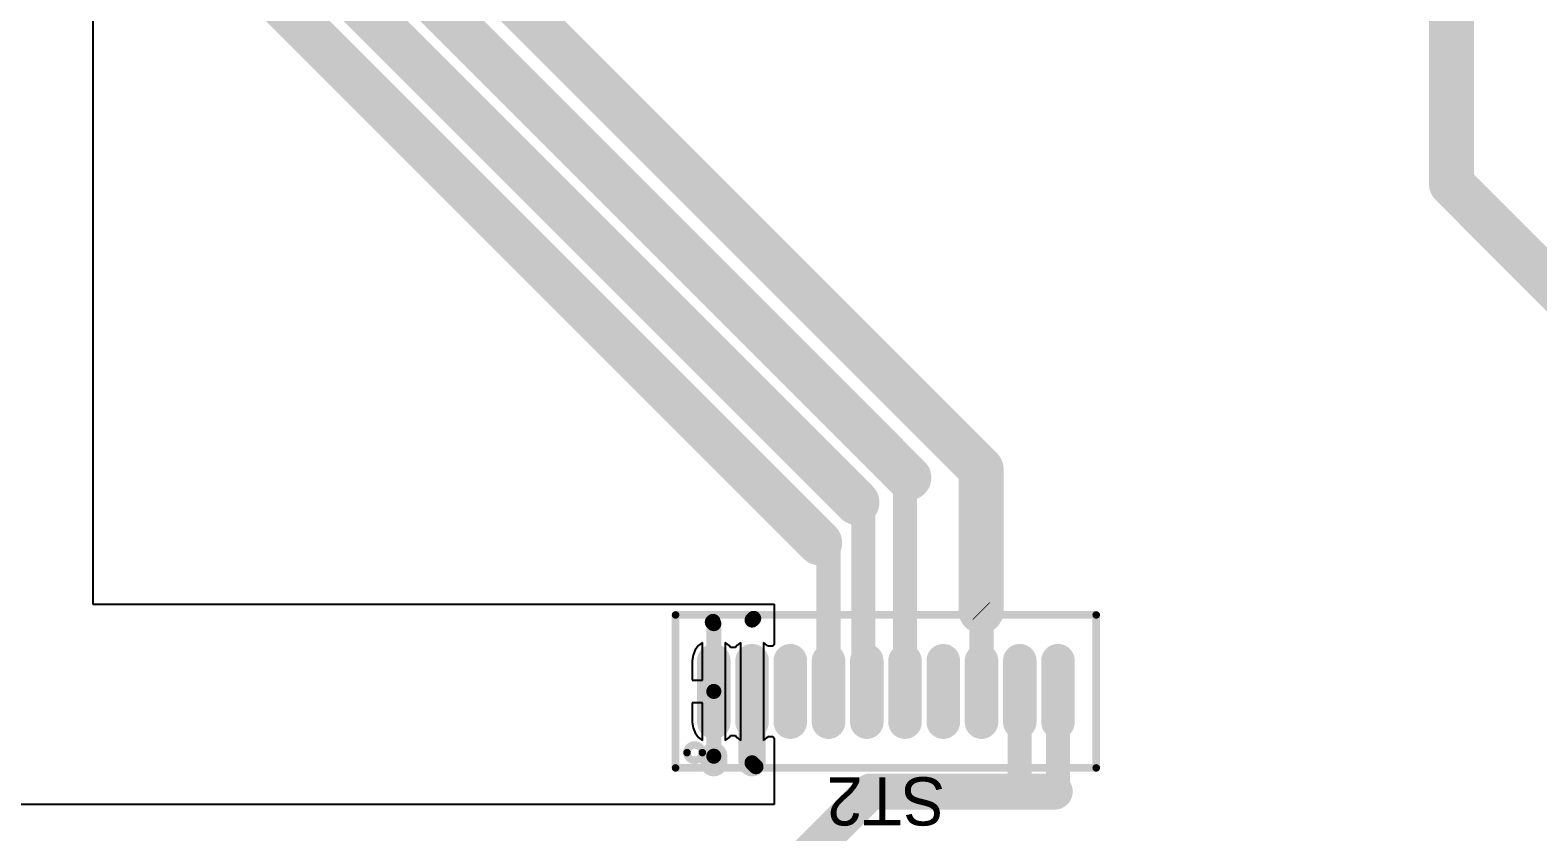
# Model space of a CAD drawing. Header units: millimetres. Extents: x 0 to 400, y 0 to 514.
# Drawn here: x 81.8 to 131.9, y 90.3 to 117 of the extents above; entities that cross this region are included whole.
import ezdxf

# ---------------------------------------------------------------- set-up
doc = ezdxf.new("R2010")
doc.units = ezdxf.units.MM
for name, color, linetype in [('BottomLayer', 5, 'Continuous'), ('BottomSolder', 6, 'Continuous'), ('KeepOutLayer', 6, 'Continuous'), ('Mechanical1', 6, 'Continuous'), ('MultiLayer', 9, 'Continuous'), ('PadHoleLayer', 156, 'Continuous'), ('TopLayer', 1, 'Continuous'), ('TopOverlay', 2, 'Continuous'), ('TopPaste', 8, 'Continuous'), ('TopSolder', 216, 'Continuous')]:
    doc.layers.add(name, color=color, linetype=linetype)

# ---------------------------------------------------------------- blocks, each defined once
blk = doc.blocks.new('BAND10_M_355')
at = {"layer": 'BottomLayer', "const_width": 0.5999987999999999}
for points in [[(-11.7299994, 10.00000032, 1), (-11.1300006, 10.00000032, 1)], [(-10.4599994, 10.00000032, 1), (-9.8600006, 10.00000032, 1)], [(-9.189996859999999, 10.00000032, 1), (-8.58999806, 10.00000032, 1)], [(-7.9199994, 10.00000032, 1), (-7.320000599999999, 10.00000032, 1)], [(-6.65000194, 10.00000032, 1), (-6.050003139999999, 10.00000032, 1)], [(-5.3799994, 10.00000032, 1), (-4.780000599999999, 10.00000032, 1)], [(-4.1099994, 10.00000032, 1), (-3.5100006, 10.00000032, 1)], [(-2.83999686, 10.00000032, 1), (-2.23999806, 10.00000032, 1)], [(-1.5699994, 10.00000032, 1), (-0.9700006, 10.00000032, 1)], [(-0.2999994, 10.00000032, 1), (0.2999994, 10.00000032, 1)]]:
    blk.add_lwpolyline(points, format="xyb", close=True, dxfattribs=at)
at = {"layer": 'BottomSolder', "const_width": 0.7015988}
for points in [[(-11.7807994, 10.00000032, 1), (-11.0792006, 10.00000032, 1)], [(-10.5107994, 10.00000032, 1), (-9.809200599999999, 10.00000032, 1)], [(-9.24079686, 10.00000032, 1), (-8.53919806, 10.00000032, 1)], [(-7.9707994, 10.00000032, 1), (-7.2692006, 10.00000032, 1)], [(-6.70080194, 10.00000032, 1), (-5.99920314, 10.00000032, 1)], [(-5.4307994, 10.00000032, 1), (-4.7292006, 10.00000032, 1)], [(-4.1607994, 10.00000032, 1), (-3.4592006, 10.00000032, 1)], [(-2.89079686, 10.00000032, 1), (-2.18919806, 10.00000032, 1)], [(-1.6207994, 10.00000032, 1), (-0.9192005999999999, 10.00000032, 1)], [(-0.3507994, 10.00000032, 1), (0.3507994, 10.00000032, 1)]]:
    blk.add_lwpolyline(points, format="xyb", close=True, dxfattribs=at)
at = {"layer": 'KeepOutLayer', "const_width": 0.0999998}
for points in [[(-12.065, 9.600001119999998, -0.9999999999999999), (-12.065, 10.39999952)], [(0.635, 10.39999952, -0.9999999999999999), (0.635, 9.600001119999998)]]:
    blk.add_lwpolyline(points, format="xyb", dxfattribs=at)
for points in [[(0.6349974599999999, 10.39999952), (-12.065, 10.39999952)], [(0.635, 9.600001119999998), (-12.065, 9.600001119999998)]]:
    blk.add_lwpolyline(points, dxfattribs=at)
at = {"layer": 'KeepOutLayer', "const_width": 0.0499999}
for points in [[(-12.08999868, 10.39999952, 1), (-12.04000132, 10.39999952, 1)], [(-12.08999868, 10.39999952, 1), (-12.04000132, 10.39999952, 1)], [(0.60999878, 10.39999952, 1), (0.65999614, 10.39999952, 1)], [(0.61000132, 10.39999952, 1), (0.65999868, 10.39999952, 1)], [(-12.08999868, 9.600001119999998, 1), (-12.04000132, 9.600001119999998, 1)], [(-12.08999868, 9.600001119999998, 1), (-12.04000132, 9.600001119999998, 1)], [(0.61000132, 9.600001119999998, 1), (0.65999868, 9.600001119999998, 1)], [(0.61000132, 9.600001119999998, 1), (0.65999868, 9.600001119999998, 1)]]:
    blk.add_lwpolyline(points, format="xyb", close=True, dxfattribs=at)
at = {"layer": 'Mechanical1'}
for points, const_width in [([(0.88899746, 2.03199746, 1), (0.38099746, 2.03199746, 1)], 0.2499995), ([(0.31849822, 2.03199746, 1), (0.4434967, 2.03199746, 1)], 0.12499848), ([(0.82649822, 2.03199746, 1), (0.9514967, 2.03199746, 1)], 0.12499848)]:
    blk.add_lwpolyline(points, format="xyb", close=True, dxfattribs=dict(at, const_width=const_width))
at = {"layer": 'MultiLayer', "const_width": 0.5999987999999999}
for points in [[(-11.7299994, 10.00000032, 1), (-11.1300006, 10.00000032, 1)], [(-10.4599994, 10.00000032, 1), (-9.8600006, 10.00000032, 1)], [(-9.189996859999999, 10.00000032, 1), (-8.58999806, 10.00000032, 1)], [(-7.9199994, 10.00000032, 1), (-7.320000599999999, 10.00000032, 1)], [(-6.65000194, 10.00000032, 1), (-6.050003139999999, 10.00000032, 1)], [(-5.3799994, 10.00000032, 1), (-4.780000599999999, 10.00000032, 1)], [(-4.1099994, 10.00000032, 1), (-3.5100006, 10.00000032, 1)], [(-2.83999686, 10.00000032, 1), (-2.23999806, 10.00000032, 1)], [(-1.5699994, 10.00000032, 1), (-0.9700006, 10.00000032, 1)], [(-0.2999994, 10.00000032, 1), (0.2999994, 10.00000032, 1)]]:
    blk.add_lwpolyline(points, format="xyb", close=True, dxfattribs=at)
at = {"layer": 'PadHoleLayer', "const_width": 0.5999987999999999}
for points in [[(-11.7299994, 10.00000032, 1), (-11.1300006, 10.00000032, 1)], [(-10.4599994, 10.00000032, 1), (-9.8600006, 10.00000032, 1)], [(-9.189996859999999, 10.00000032, 1), (-8.58999806, 10.00000032, 1)], [(-7.9199994, 10.00000032, 1), (-7.320000599999999, 10.00000032, 1)], [(-6.65000194, 10.00000032, 1), (-6.050003139999999, 10.00000032, 1)], [(-5.3799994, 10.00000032, 1), (-4.780000599999999, 10.00000032, 1)], [(-4.1099994, 10.00000032, 1), (-3.5100006, 10.00000032, 1)], [(-2.83999686, 10.00000032, 1), (-2.23999806, 10.00000032, 1)], [(-1.5699994, 10.00000032, 1), (-0.9700006, 10.00000032, 1)], [(-0.2999994, 10.00000032, 1), (0.2999994, 10.00000032, 1)]]:
    blk.add_lwpolyline(points, format="xyb", close=True, dxfattribs=at)
at = {"layer": 'TopLayer'}
for points, const_width in [([(-11.7299994, 10.00000032, 1), (-11.1300006, 10.00000032, 1)], 0.5999987999999999), ([(-10.4599994, 10.00000032, 1), (-9.8600006, 10.00000032, 1)], 0.5999987999999999), ([(-9.189996859999999, 10.00000032, 1), (-8.58999806, 10.00000032, 1)], 0.5999987999999999), ([(-7.9199994, 10.00000032, 1), (-7.320000599999999, 10.00000032, 1)], 0.5999987999999999), ([(-6.65000194, 10.00000032, 1), (-6.050003139999999, 10.00000032, 1)], 0.5999987999999999), ([(-5.3799994, 10.00000032, 1), (-4.780000599999999, 10.00000032, 1)], 0.5999987999999999), ([(-4.1099994, 10.00000032, 1), (-3.5100006, 10.00000032, 1)], 0.5999987999999999), ([(-2.83999686, 10.00000032, 1), (-2.23999806, 10.00000032, 1)], 0.5999987999999999), ([(-1.5699994, 10.00000032, 1), (-0.9700006, 10.00000032, 1)], 0.5999987999999999), ([(-0.2999994, 10.00000032, 1), (0.2999994, 10.00000032, 1)], 0.5999987999999999), ([(-11.65750018, 1.01999796, 1), (-11.20249982, 1.01999796, 1)], 0.4550003599999999), ([(-10.38750018, 1.01999796, 1), (-9.932499819999999, 1.01999796, 1)], 0.4550003599999999), ([(-9.11749764, 1.01999796, 1), (-8.662497279999998, 1.01999796, 1)], 0.4550003599999999), ([(-7.847500179999999, 1.01999796, 1), (-7.392499819999999, 1.01999796, 1)], 0.4550003599999999), ([(-6.577502719999999, 1.01999796, 1), (-6.122502359999999, 1.01999796, 1)], 0.4550003599999999), ([(-5.30750018, 1.01999796, 1), (-4.852499819999999, 1.01999796, 1)], 0.4550003599999999), ([(-4.03750018, 1.01999796, 1), (-3.58249982, 1.01999796, 1)], 0.4550003599999999), ([(-2.76749764, 1.01999796, 1), (-2.31249728, 1.01999796, 1)], 0.4550003599999999), ([(-1.49750018, 1.01999796, 1), (-1.04249982, 1.01999796, 1)], 0.4550003599999999), ([(-0.22750018, 1.01999796, 1), (0.22750018, 1.01999796, 1)], 0.4550003599999999), ([(-11.65750018, -1.01999796, 1), (-11.20249982, -1.01999796, 1)], 0.4550003599999999), ([(-10.38750018, -1.01999796, 1), (-9.932499819999999, -1.01999796, 1)], 0.4550003599999999), ([(-9.11749764, -1.01999796, 1), (-8.662497279999998, -1.01999796, 1)], 0.4550003599999999), ([(-7.847500179999999, -1.01999796, 1), (-7.392499819999999, -1.01999796, 1)], 0.4550003599999999), ([(-6.577502719999999, -1.01999796, 1), (-6.122502359999999, -1.01999796, 1)], 0.4550003599999999), ([(-5.30750018, -1.01999796, 1), (-4.852499819999999, -1.01999796, 1)], 0.4550003599999999), ([(-4.03750018, -1.01999796, 1), (-3.58249982, -1.01999796, 1)], 0.4550003599999999), ([(-2.76749764, -1.01999796, 1), (-2.31249728, -1.01999796, 1)], 0.4550003599999999), ([(-1.49750018, -1.01999796, 1), (-1.04249982, -1.01999796, 1)], 0.4550003599999999), ([(-0.22750018, -1.01999796, 1), (0.22750018, -1.01999796, 1)], 0.4550003599999999)]:
    blk.add_lwpolyline(points, format="xyb", close=True, dxfattribs=dict(at, const_width=const_width))
at = {"layer": 'TopLayer', "const_width": 0.9100007199999999}
for points in [[(-11.43, 1.01999796), (-11.43, -1.01999796)], [(-10.16, 1.01999796), (-10.16, -1.01999796)], [(-8.889997459999998, 1.01999796), (-8.889997459999998, -1.01999796)], [(-7.619999999999999, 1.01999796), (-7.619999999999999, -1.01999796)], [(-6.350002539999999, 1.01999796), (-6.350002539999999, -1.01999796)], [(-5.08, 1.01999796), (-5.08, -1.01999796)], [(-3.81, 1.01999796), (-3.81, -1.01999796)], [(-2.53999746, 1.01999796), (-2.53999746, -1.01999796)], [(-1.27, 1.01999796), (-1.27, -1.01999796)], [(0, 1.01999796), (0, -1.01999796)]]:
    blk.add_lwpolyline(points, dxfattribs=at)
at = {"layer": 'TopOverlay', "const_width": 0.2499995}
for points in [[(-12.69999746, 2.54), (-12.69999746, -2.54)], [(1.27, 2.54), (-12.69999746, 2.54)], [(1.27, 2.54), (1.27, -2.54)], [(1.27, -2.54), (-12.69999746, -2.54)]]:
    blk.add_lwpolyline(points, dxfattribs=at)
at = {"layer": 'TopOverlay', "const_width": 0.12499848}
for points in [[(-12.7624967, 2.54, 1), (-12.63749822, 2.54, 1)], [(-12.7624967, 2.54, 1), (-12.63749822, 2.54, 1)], [(1.20750076, 2.54, 1), (1.33249924, 2.54, 1)], [(1.20750076, 2.54, 1), (1.33249924, 2.54, 1)], [(-12.7624967, -2.54, 1), (-12.63749822, -2.54, 1)], [(-12.7624967, -2.54, 1), (-12.63749822, -2.54, 1)], [(1.20750076, -2.54, 1), (1.33249924, -2.54, 1)], [(1.20750076, -2.54, 1), (1.33249924, -2.54, 1)]]:
    blk.add_lwpolyline(points, format="xyb", close=True, dxfattribs=at)
at = {"layer": 'TopPaste', "const_width": 0.9100007199999999}
for points in [[(-11.43, 1.01999796), (-11.43, -1.01999796)], [(-10.16, 1.01999796), (-10.16, -1.01999796)], [(-8.889997459999998, 1.01999796), (-8.889997459999998, -1.01999796)], [(-7.619999999999999, 1.01999796), (-7.619999999999999, -1.01999796)], [(-6.350002539999999, 1.01999796), (-6.350002539999999, -1.01999796)], [(-5.08, 1.01999796), (-5.08, -1.01999796)], [(-3.81, 1.01999796), (-3.81, -1.01999796)], [(-2.53999746, 1.01999796), (-2.53999746, -1.01999796)], [(-1.27, 1.01999796), (-1.27, -1.01999796)], [(0, 1.01999796), (0, -1.01999796)]]:
    blk.add_lwpolyline(points, dxfattribs=at)
at = {"layer": 'TopPaste', "const_width": 0.4550003599999999}
for points in [[(-11.65750018, 1.01999796, 1), (-11.20249982, 1.01999796, 1)], [(-10.38750018, 1.01999796, 1), (-9.932499819999999, 1.01999796, 1)], [(-9.11749764, 1.01999796, 1), (-8.662497279999998, 1.01999796, 1)], [(-7.847500179999999, 1.01999796, 1), (-7.392499819999999, 1.01999796, 1)], [(-6.577502719999999, 1.01999796, 1), (-6.122502359999999, 1.01999796, 1)], [(-5.30750018, 1.01999796, 1), (-4.852499819999999, 1.01999796, 1)], [(-4.03750018, 1.01999796, 1), (-3.58249982, 1.01999796, 1)], [(-2.76749764, 1.01999796, 1), (-2.31249728, 1.01999796, 1)], [(-1.49750018, 1.01999796, 1), (-1.04249982, 1.01999796, 1)], [(-0.22750018, 1.01999796, 1), (0.22750018, 1.01999796, 1)], [(-11.65750018, -1.01999796, 1), (-11.20249982, -1.01999796, 1)], [(-10.38750018, -1.01999796, 1), (-9.932499819999999, -1.01999796, 1)], [(-9.11749764, -1.01999796, 1), (-8.662497279999998, -1.01999796, 1)], [(-7.847500179999999, -1.01999796, 1), (-7.392499819999999, -1.01999796, 1)], [(-6.577502719999999, -1.01999796, 1), (-6.122502359999999, -1.01999796, 1)], [(-5.30750018, -1.01999796, 1), (-4.852499819999999, -1.01999796, 1)], [(-4.03750018, -1.01999796, 1), (-3.58249982, -1.01999796, 1)], [(-2.76749764, -1.01999796, 1), (-2.31249728, -1.01999796, 1)], [(-1.49750018, -1.01999796, 1), (-1.04249982, -1.01999796, 1)], [(-0.22750018, -1.01999796, 1), (0.22750018, -1.01999796, 1)]]:
    blk.add_lwpolyline(points, format="xyb", close=True, dxfattribs=at)
at = {"layer": 'TopSolder'}
for points, const_width in [([(-11.7807994, 10.00000032, 1), (-11.0792006, 10.00000032, 1)], 0.7015988), ([(-10.5107994, 10.00000032, 1), (-9.809200599999999, 10.00000032, 1)], 0.7015988), ([(-9.24079686, 10.00000032, 1), (-8.53919806, 10.00000032, 1)], 0.7015988), ([(-7.9707994, 10.00000032, 1), (-7.2692006, 10.00000032, 1)], 0.7015988), ([(-6.70080194, 10.00000032, 1), (-5.99920314, 10.00000032, 1)], 0.7015988), ([(-5.4307994, 10.00000032, 1), (-4.7292006, 10.00000032, 1)], 0.7015988), ([(-4.1607994, 10.00000032, 1), (-3.4592006, 10.00000032, 1)], 0.7015988), ([(-2.89079686, 10.00000032, 1), (-2.18919806, 10.00000032, 1)], 0.7015988), ([(-1.6207994, 10.00000032, 1), (-0.9192005999999999, 10.00000032, 1)], 0.7015988), ([(-0.3507994, 10.00000032, 1), (0.3507994, 10.00000032, 1)], 0.7015988), ([(-11.70830018, 1.01999796, 1), (-11.15169982, 1.01999796, 1)], 0.5566003599999999), ([(-10.43830018, 1.01999796, 1), (-9.88169982, 1.01999796, 1)], 0.5566003599999999), ([(-9.16829764, 1.01999796, 1), (-8.61169728, 1.01999796, 1)], 0.5566003599999999), ([(-7.898300179999999, 1.01999796, 1), (-7.34169982, 1.01999796, 1)], 0.5566003599999999), ([(-6.62830272, 1.01999796, 1), (-6.07170236, 1.01999796, 1)], 0.5566003599999999), ([(-5.35830018, 1.01999796, 1), (-4.80169982, 1.01999796, 1)], 0.5566003599999999), ([(-4.08830018, 1.01999796, 1), (-3.53169982, 1.01999796, 1)], 0.5566003599999999), ([(-2.81829764, 1.01999796, 1), (-2.26169728, 1.01999796, 1)], 0.5566003599999999), ([(-1.54830018, 1.01999796, 1), (-0.99169982, 1.01999796, 1)], 0.5566003599999999), ([(-0.27830018, 1.01999796, 1), (0.27830018, 1.01999796, 1)], 0.5566003599999999), ([(-11.70830018, -1.01999796, 1), (-11.15169982, -1.01999796, 1)], 0.5566003599999999), ([(-10.43830018, -1.01999796, 1), (-9.88169982, -1.01999796, 1)], 0.5566003599999999), ([(-9.16829764, -1.01999796, 1), (-8.61169728, -1.01999796, 1)], 0.5566003599999999), ([(-7.898300179999999, -1.01999796, 1), (-7.34169982, -1.01999796, 1)], 0.5566003599999999), ([(-6.62830272, -1.01999796, 1), (-6.07170236, -1.01999796, 1)], 0.5566003599999999), ([(-5.35830018, -1.01999796, 1), (-4.80169982, -1.01999796, 1)], 0.5566003599999999), ([(-4.08830018, -1.01999796, 1), (-3.53169982, -1.01999796, 1)], 0.5566003599999999), ([(-2.81829764, -1.01999796, 1), (-2.26169728, -1.01999796, 1)], 0.5566003599999999), ([(-1.54830018, -1.01999796, 1), (-0.99169982, -1.01999796, 1)], 0.5566003599999999), ([(-0.27830018, -1.01999796, 1), (0.27830018, -1.01999796, 1)], 0.5566003599999999)]:
    blk.add_lwpolyline(points, format="xyb", close=True, dxfattribs=dict(at, const_width=const_width))
at = {"layer": 'TopSolder', "const_width": 1.11320072}
for points in [[(-11.43, 1.01999796), (-11.43, -1.01999796)], [(-10.16, 1.01999796), (-10.16, -1.01999796)], [(-8.889997459999998, 1.01999796), (-8.889997459999998, -1.01999796)], [(-7.619999999999999, 1.01999796), (-7.619999999999999, -1.01999796)], [(-6.350002539999999, 1.01999796), (-6.350002539999999, -1.01999796)], [(-5.08, 1.01999796), (-5.08, -1.01999796)], [(-3.81, 1.01999796), (-3.81, -1.01999796)], [(-2.53999746, 1.01999796), (-2.53999746, -1.01999796)], [(-1.27, 1.01999796), (-1.27, -1.01999796)], [(0, 1.01999796), (0, -1.01999796)]]:
    blk.add_lwpolyline(points, dxfattribs=at)

msp = doc.modelspace()

# ---------------------------------------------------------------- linework, layer by layer
at = {"layer": 'TopLayer'}
for p, q in [((83.87497321999999, 235.37551096), (83.87502656, 97.89999723999999)), ((83.87502656, 97.89999723999999), (106.4999267, 97.89999978)), ((106.4999267, 97.89999978), (106.4999267, 96.55693921999999)), ((103.80917516, 96.20554546), (103.78480894, 96.0204582)), ((103.88061774, 96.37801908), (103.80917516, 96.20554546)), ((103.99426242, 96.52612393999999), (103.88061774, 96.37801908)), ((104.12492764, 96.62638536), (103.99426242, 96.52612393999999)), ((104.12492764, 95.37546076), (104.12492764, 96.62638536)), ((105.0055939, 96.52612393999999), (104.87492868, 96.6263879)), ((104.87492868, 96.6263879), (104.87492868, 95.00046024)), ((105.05488768, 96.46188226), (105.0055939, 96.52612393999999)), ((105.21496864, 96.46188226), (105.05488768, 96.46188226)), ((105.26426242, 96.52612393999999), (105.21496864, 96.46188226)), ((105.39492764, 96.62638536), (105.26426242, 96.52612393999999)), ((105.39492764, 95.00046024), (105.39492764, 96.62638536)), ((106.2755939, 96.52612393999999), (106.14492868, 96.6263879)), ((106.14492868, 96.6263879), (106.14492868, 95.00046024)), ((106.29589612, 96.49966476), (106.2755939, 96.52612393999999)), ((106.45597708, 96.49966476), (106.29589612, 96.49966476)), ((106.4999267, 96.55693921999999), (106.45597708, 96.49966476)), ((103.78480894, 96.0204582), (103.78480894, 95.37546076)), ((103.78480894, 95.37546076), (104.12492764, 95.37546076)), ((104.87492868, 95.00046024), (104.87492868, 93.37453512)), ((105.39492764, 93.37453258), (105.39492764, 95.00046024)), ((106.14492868, 95.00046024), (106.14492868, 93.37453512)), ((104.12492764, 94.62545972), (103.78480894, 94.62545972)), ((103.78480894, 94.62545972), (103.78480894, 93.98046228)), ((104.12492764, 93.37453258), (104.12492764, 94.62545972)), ((103.78480894, 93.98046228), (103.80917516, 93.79537502)), ((103.80917516, 93.79537502), (103.88061774, 93.6229014)), ((103.88061774, 93.6229014), (103.99426242, 93.47479653999999)), ((103.99426242, 93.47479653999999), (104.12492764, 93.37453258)), ((104.87492868, 93.37453512), (105.0055939, 93.47479653999999)), ((105.0055939, 93.47479653999999), (105.05488768, 93.53903822)), ((105.05488768, 93.53903822), (105.21496864, 93.53903822)), ((105.21496864, 93.53903822), (105.26426242, 93.47479653999999)), ((105.26426242, 93.47479653999999), (105.39492764, 93.37453258)), ((106.14492868, 93.37453512), (106.2755939, 93.47479653999999)), ((106.2755939, 93.47479653999999), (106.29589612, 93.50125571999999)), ((106.29589612, 93.50125571999999), (106.45597708, 93.50125571999999)), ((106.45597708, 93.50125571999999), (106.49992416, 93.4439838)), ((106.49992416, 93.4439838), (106.49992162, 91.2499953)), ((106.49992162, 91.2499953), (42.25000186, 91.24999276))]:
    msp.add_line(p, q, dxfattribs=at)
for points, const_width in [([(129.00000108, 111.84999982), (129.00000108, 131.59999842)], 1.49999954), ([(91.4750012, 124.27500164), (113.37587688, 102.37412596)], 1.49999954), ([(89.62499982, 123.44557988), (110.97338486, 102.09719484)], 1.49999954), ([(87.72500108, 122.79999824), (109.24993136, 101.27506796)], 1.49999954), ([(85.80000111999999, 122.14999954), (108.01249924, 99.93750142)], 1.49999954), ([(129.00000108, 111.84999982), (133.95000134, 106.89999956)], 1.49999954), ([(113.37587688, 97.67517675999999), (113.37587688, 102.37412596)], 1.49999954), ([(110.8499307, 95.00046024), (110.8499307, 101.92500062)], 0.8000009399999999), ([(109.24993136, 101.27506796), (109.46492966, 101.06006966)], 0.8000009399999999), ([(109.46492966, 96.16522549999999), (109.46492966, 101.06006966)], 0.8000009399999999), ([(108.01249924, 99.93750142), (108.30992816, 99.64007249999999)], 0.7000011399999999), ([(108.30992816, 95.00046024), (108.30992816, 99.64007249999999)], 0.8000009399999999), ([(105.76992816, 97.36992717999999), (105.82500044, 97.42499946)], 0.499999), ([(113.37587688, 97.67517675999999), (113.38992562, 97.66112801999999)], 0.8000009399999999), ([(113.38992562, 95.00046024), (113.38992562, 97.66112801999999)], 0.8000009399999999), ([(104.44999938, 97.29999844), (104.4750006, 97.32499966)], 0.499999), ([(104.44999938, 97.29999844), (104.49992816, 97.25006966)], 0.499999), ([(104.49992816, 95.00046024), (104.49992816, 97.25006966)], 0.499999), ([(109.46492966, 96.16522549999999), (109.57992816, 96.05022699999999)], 0.8000009399999999), ([(109.57992816, 95.00046024), (109.57992816, 96.05022699999999)], 0.8000009399999999), ([(104.49992816, 92.85007084), (104.49992816, 95.00046024)], 0.499999), ([(105.76992816, 92.63007128), (105.76992816, 95.00046024)], 0.90000074), ([(114.65992816, 91.94999898), (114.65992816, 95.00046024)], 0.8000009399999999), ([(115.92992816, 91.78629852), (115.92992816, 95.00046024)], 0.8000009399999999), ([(104.49992816, 92.63007128), (104.49992816, 92.85007084)], 0.90000074), ([(104.49992816, 92.85007084), (104.49999928, 92.84999972)], 0.499999), ([(105.76992816, 92.63007128), (105.89999902, 92.50000041999999)], 0.499999), ([(107.57499948, 89.55000124), (109.69999904, 91.67500079999999)], 1.20000014), ([(109.69999904, 91.67500079999999), (115.81863044, 91.67500079999999)], 1.20000014), ([(115.81863044, 91.67500079999999), (115.92992816, 91.78629852)], 0.8000009399999999)]:
    msp.add_lwpolyline(points, dxfattribs=dict(at, const_width=const_width))
for points, const_width in [([(128.62500056, 111.84999982, 1), (129.3750016, 111.84999982, 1)], 0.7499985), ([(128.62500056, 111.84999982, 1), (129.3750016, 111.84999982, 1)], 0.7499985), ([(110.59838434, 102.09719484, 1), (111.34838538, 102.09719484, 1)], 0.7499985), ([(113.00087636, 102.37412596, 1), (113.7508774, 102.37412596, 1)], 0.7499985), ([(113.00087636, 102.37412596, 1), (113.7508774, 102.37412596, 1)], 0.7499985), ([(110.6499311, 101.92500062, 1), (111.0499303, 101.92500062, 1)], 0.3999992), ([(108.87493084, 101.27506796, 1), (109.62493188, 101.27506796, 1)], 0.7499985), ([(109.04993176, 101.27506796, 1), (109.44993096, 101.27506796, 1)], 0.3999992), ([(109.26493006, 101.06006966, 1), (109.66492926, 101.06006966, 1)], 0.3999992), ([(109.26493006, 101.06006966, 1), (109.66492926, 101.06006966, 1)], 0.3999992), ([(107.63749872, 99.93750142, 1), (108.38749976, 99.93750142, 1)], 0.7499985), ([(107.83749832, 99.93750142, 1), (108.18750016, 99.93750142, 1)], 0.3499993), ([(108.10992856, 99.64007249999999, 1), (108.50992776, 99.64007249999999, 1)], 0.3999992), ([(108.13492724, 99.64007249999999, 1), (108.48492908, 99.64007249999999, 1)], 0.3499993), ([(113.00087636, 97.67517675999999, 1), (113.7508774, 97.67517675999999, 1)], 0.7499985), ([(105.70000196, 97.42499946, 1), (105.94999892, 97.42499946, 1)], 0.2499995), ([(113.17587728, 97.67517675999999, 1), (113.57587648, 97.67517675999999, 1)], 0.3999992), ([(113.18992602, 97.66112801999999, 1), (113.58992522, 97.66112801999999, 1)], 0.3999992), ([(113.18992602, 97.66112801999999, 1), (113.58992522, 97.66112801999999, 1)], 0.3999992), ([(104.3250009, 97.29999844, 1), (104.57499786, 97.29999844, 1)], 0.2499995), ([(104.3250009, 97.29999844, 1), (104.57499786, 97.29999844, 1)], 0.2499995), ([(104.35000212, 97.32499966, 1), (104.59999908, 97.32499966, 1)], 0.2499995), ([(104.37492968, 97.25006966, 1), (104.62492664, 97.25006966, 1)], 0.2499995), ([(104.37492968, 97.25006966, 1), (104.62492664, 97.25006966, 1)], 0.2499995), ([(105.64492968, 97.36992717999999, 1), (105.89492664, 97.36992717999999, 1)], 0.2499995), ([(109.26493006, 96.16522549999999, 1), (109.66492926, 96.16522549999999, 1)], 0.3999992), ([(109.26493006, 96.16522549999999, 1), (109.66492926, 96.16522549999999, 1)], 0.3999992), ([(109.37992856, 96.05022699999999, 1), (109.77992776, 96.05022699999999, 1)], 0.3999992), ([(109.37992856, 96.05022699999999, 1), (109.77992776, 96.05022699999999, 1)], 0.3999992), ([(104.37492968, 95.00046024, 1), (104.62492664, 95.00046024, 1)], 0.2499995), ([(104.37492968, 95.00046024, 1), (104.62492664, 95.00046024, 1)], 0.2499995), ([(105.54492734, 95.00046024, 1), (105.99492898, 95.00046024, 1)], 0.4499991), ([(108.10992856, 95.00046024, 1), (108.50992776, 95.00046024, 1)], 0.3999992), ([(109.37992856, 95.00046024, 1), (109.77992776, 95.00046024, 1)], 0.3999992), ([(110.6499311, 95.00046024, 1), (111.0499303, 95.00046024, 1)], 0.3999992), ([(113.18992602, 95.00046024, 1), (113.58992522, 95.00046024, 1)], 0.3999992), ([(114.45992856, 95.00046024, 1), (114.85992776, 95.00046024, 1)], 0.3999992), ([(115.72992856, 95.00046024, 1), (116.12992776, 95.00046024, 1)], 0.3999992), ([(104.27492734, 92.85007084, 1), (104.72492898, 92.85007084, 1)], 0.4499991), ([(104.27492734, 92.63007128, 1), (104.72492898, 92.63007128, 1)], 0.4499991), ([(104.37492968, 92.85007084, 1), (104.62492664, 92.85007084, 1)], 0.2499995), ([(104.37492968, 92.85007084, 1), (104.62492664, 92.85007084, 1)], 0.2499995), ([(104.3750008, 92.84999972, 1), (104.62499776, 92.84999972, 1)], 0.2499995), ([(105.54492734, 92.63007128, 1), (105.99492898, 92.63007128, 1)], 0.4499991), ([(105.64492968, 92.63007128, 1), (105.89492664, 92.63007128, 1)], 0.2499995), ([(105.77500054, 92.50000041999999, 1), (106.0249975, 92.50000041999999, 1)], 0.2499995), ([(109.39999964, 91.67500079999999, 1), (109.99999844, 91.67500079999999, 1)], 0.5999987999999999), ([(109.39999964, 91.67500079999999, 1), (109.99999844, 91.67500079999999, 1)], 0.5999987999999999), ([(114.45992856, 91.94999898, 1), (114.85992776, 91.94999898, 1)], 0.3999992), ([(115.51863104, 91.67500079999999, 1), (116.11862984, 91.67500079999999, 1)], 0.5999987999999999), ([(115.72992856, 91.78629852, 1), (116.12992776, 91.78629852, 1)], 0.3999992), ([(115.72992856, 91.78629852, 1), (116.12992776, 91.78629852, 1)], 0.3999992), ([(115.61863084, 91.67500079999999, 1), (116.01863004, 91.67500079999999, 1)], 0.3999992)]:
    msp.add_lwpolyline(points, format="xyb", close=True, dxfattribs=dict(at, const_width=const_width))

# ---------------------------------------------------------------- block references
at = {"rotation": 180}
msp.add_blockref('BAND10_M_355', (104.49992816, 95.00046024), dxfattribs=at)

# ---------------------------------------------------------------- texts
at = {"layer": 'TopOverlay'}
msp.add_text('ST2', height=1.59999934, rotation=180, dxfattribs=at).set_placement((112.17388284, 92.1498284))

doc.saveas('drawing.dxf')
